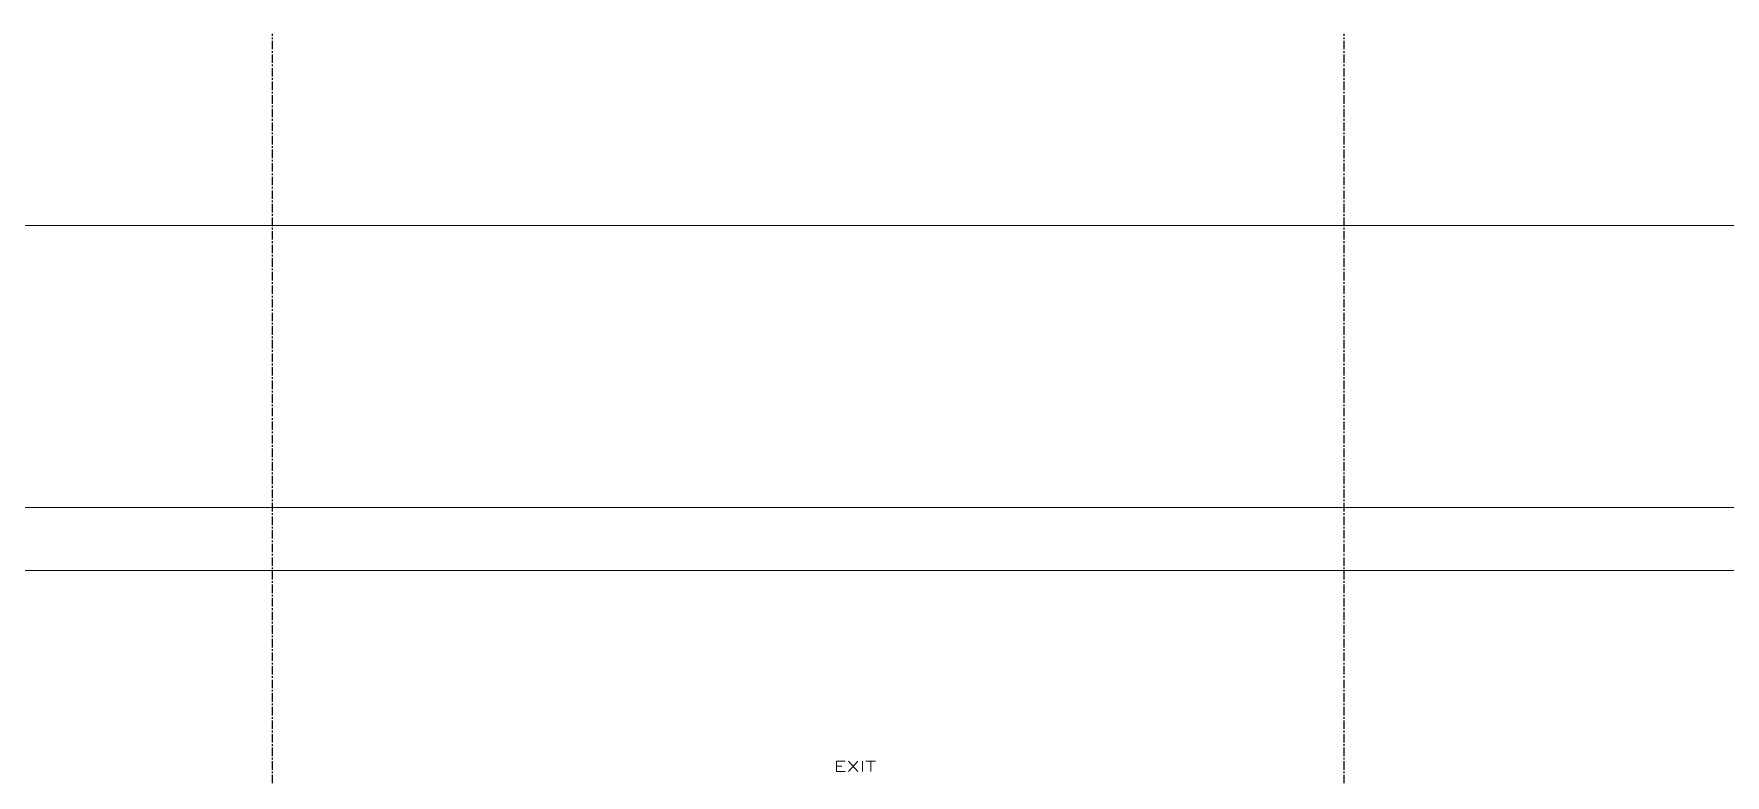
# Model space of a CAD drawing. Header units: inches. Extents: x 14 to 58981, y 7 to 41297.
# Drawn here: x 55451 to 56446, y 7122 to 7558 of the extents above; entities that cross this region are included whole.
import ezdxf

# ---------------------------------------------------------------- set-up
doc = ezdxf.new("R2010")
doc.units = ezdxf.units.IN
doc.header["$MEASUREMENT"] = 0
doc.linetypes.add('CENTERX2', pattern=[4, 2.5, -0.5, 0.5, -0.5])
doc.layers.add('AR-AXIS', color=9, linetype='CENTERX2')
doc.layers.add('TX1', color=4, linetype='Continuous')
doc.layers.add('CURVE', color=8, linetype='Continuous', lineweight=18)
doc.layers.add('schematic lines', color=110, linetype='Continuous', lineweight=25)
doc.styles.add('ROMANC', font='romanc', dxfattribs={"height": 0.1})

# ---------------------------------------------------------------- blocks, each defined once
blk = doc.blocks.new('AHHMS TEMPLATE')
at = {"layer": 'AR-AXIS', "color": 8, "ltscale": 2}
for p, q in [((-1490809.53, 81994.85), (-1490809.53, 85059.97)), ((-1490178.82, 81994.85), (-1490178.82, 85059.97))]:
    blk.add_line(p, q, dxfattribs=at)
at = {"layer": 'CURVE', "color": 8}
for p, q in [((-1489450.27, 84947.24), (-1493115.29, 84947.24)), ((-1492417.36, 84781.1), (-1489468.73, 84781.1)), ((-1492417.36, 84744.18), (-1489468.73, 84744.18))]:
    blk.add_line(p, q, dxfattribs=at)
at = {"layer": 'TX1', "color": 8, "style": 'ROMANC', "width": 1.5}
blk.add_text('EXIT', height=6.153, dxfattribs=at).set_placement((-1490479.27, 84625.81))

msp = doc.modelspace()

# ---------------------------------------------------------------- block references
at = {"layer": 'schematic lines'}
msp.add_blockref('AHHMS TEMPLATE', (1546400.8, -77501.87), dxfattribs=at)

doc.saveas('drawing.dxf')
